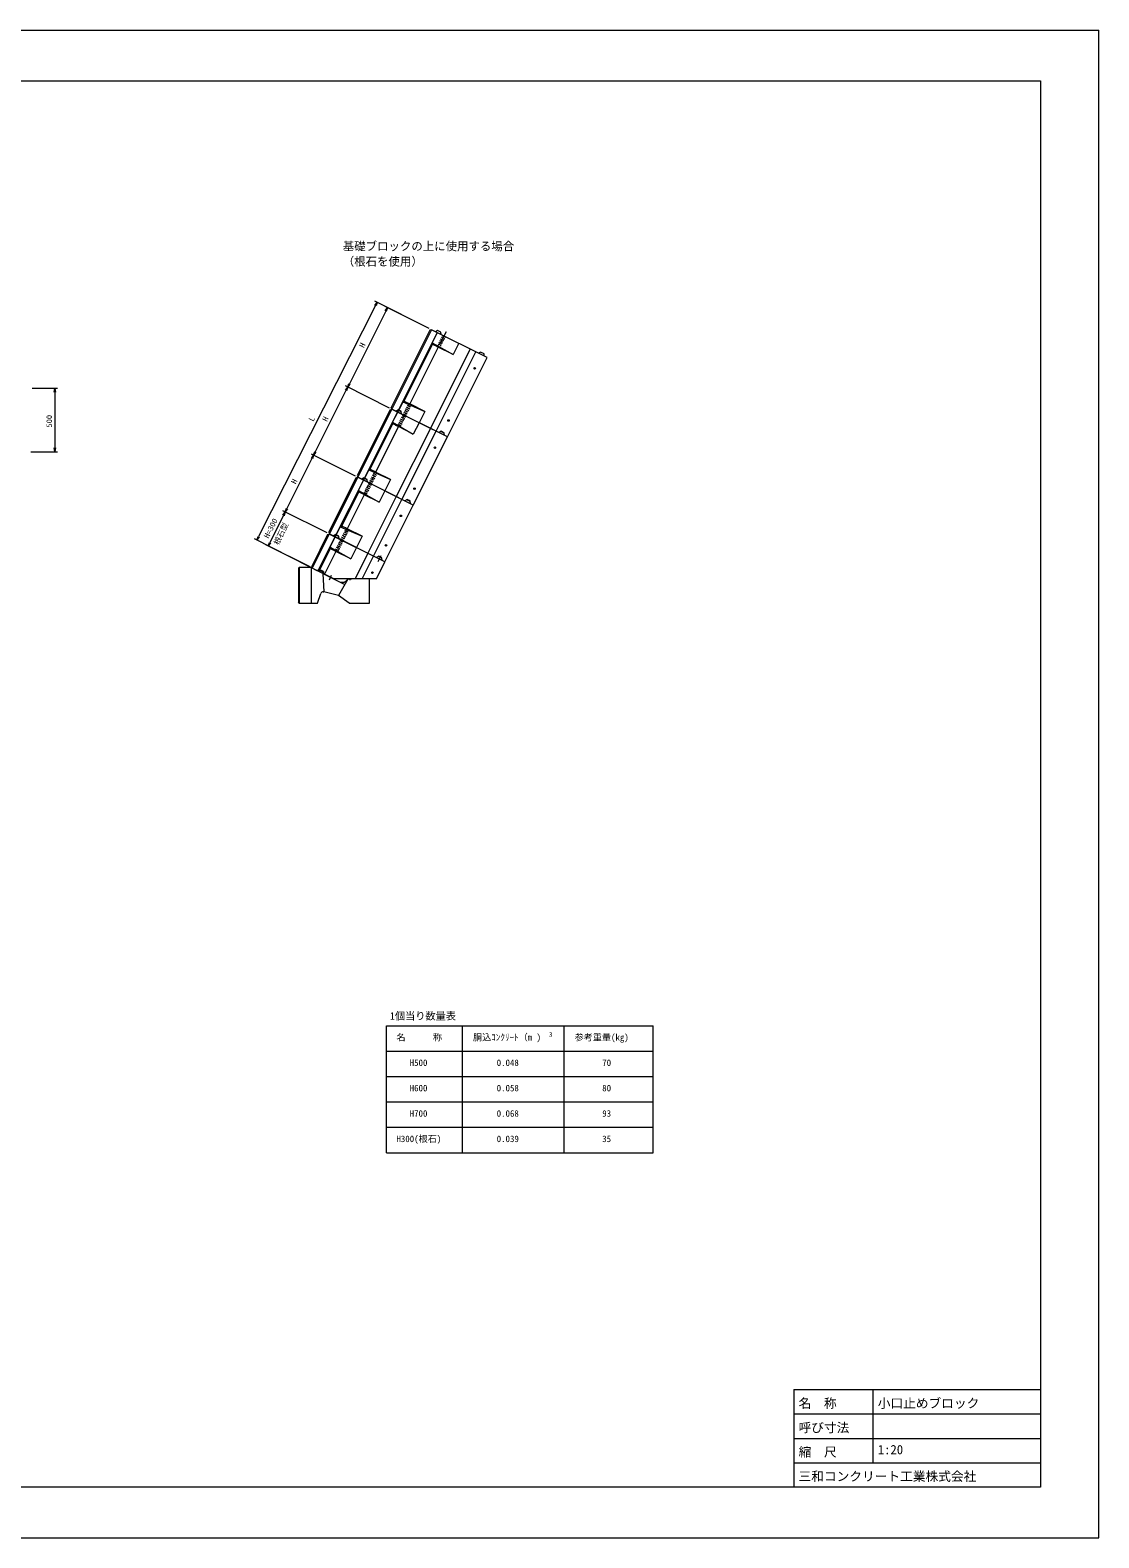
# Model space of a CAD drawing. Units: millimetres, scale not verified. Extents: x 0 to 84100, y 0 to 59400.
# Drawn here: x 42007 to 84100, y 0 to 59400 of the extents above; entities that cross this region are included whole.
import ezdxf
from ezdxf.enums import TextEntityAlignment as Align

# ---------------------------------------------------------------- set-up
doc = ezdxf.new("R2010")
doc.units = ezdxf.units.MM
doc.header["$LTSCALE"] = 100
for name, pattern in [('CHAIN', [18.5, 12, -1.5, 3.5, -1.5]), ('DASHED_SPACED', [12, 6, -6]), ('USER1', [0.75, 0.5, -0.25])]:
    doc.linetypes.add(name, pattern=pattern)
for name, color, linetype, lineweight in [('D-MTR-FRAM（材料表図枠）', 2, 'Continuous', 18), ('D-STR-DIM（寸法）', 7, 'Continuous', 18), ('D-STR-STR2（構造物）', 7, 'Continuous', 18), ('D-STR（構造物外形線）', 1, 'Continuous', 18), ('D-TTL(外枠）', 2, 'Continuous', 18), ('DEFPOINTS_2', 8, 'Continuous', 18)]:
    doc.layers.add(name, color=color, linetype=linetype, lineweight=lineweight)
for name, color, linetype in [('D-MTR-TXT(文字列）', 7, 'Continuous'), ('D-MTR（材料表タイトル）', 7, 'Continuous'), ('D-STR-TXT（文字）', 7, 'Continuous'), ('D-TTL-TXT（文字）', 7, 'Continuous')]:
    doc.layers.add(name, color=color, linetype=linetype)
doc.styles.add('ＭＳ ゴシック', font='')
doc.styles.get('ＭＳ ゴシック').set_extended_font_data('MS Gothic')

msp = doc.modelspace()

# ---------------------------------------------------------------- linework, layer by layer
at = {"layer": 'D-MTR-FRAM（材料表図枠）'}
for p, q in [((56041.8, 20173.9), (66541.8, 20173.9)), ((56041.8, 15173.9), (56041.8, 20173.9)), ((59041.8, 15173.9), (59041.8, 20173.9)), ((63041.8, 15173.9), (63041.8, 20173.9)), ((66541.8, 15173.9), (66541.8, 20173.9)), ((56041.8, 19173.9), (66541.8, 19173.9)), ((56041.8, 18173.9), (66541.8, 18173.9)), ((56041.8, 17173.9), (66541.8, 17173.9)), ((56041.8, 16173.9), (66541.8, 16173.9)), ((56041.8, 15173.9), (66541.8, 15173.9))]:
    msp.add_line(p, q, dxfattribs=at)
at = {"layer": 'D-STR-DIM（寸法）'}
for p, q in [((57725.7, 47643.9), (55587.8, 48725.6)), ((55609.3, 48546.6), (51004.3, 39445.2)), ((56011.8, 48332.6), (54580.7, 45470.5)), ((55587, 48557.9), (55677, 48680.5)), ((55677, 48680.5), (55609.3, 48546.6)), ((55677, 48680.5), (55631.6, 48535.4)), ((57725.5, 47643.5), (55989.5, 48511.5)), ((55989.5, 48343.8), (56078.9, 48466.8)), ((56078.9, 48466.8), (56011.8, 48332.6)), ((56078.9, 48466.8), (56034.2, 48321.4)), ((42082.3, 45290), (43082.3, 45290)), ((42957.3, 45140), (42982.3, 45290)), ((42982.3, 45290), (43007.3, 45140)), ((42982.3, 45290), (42982.3, 45140)), ((54446.6, 45202.1), (53239.1, 42787.2)), ((56160.3, 44513), (54424.2, 45381)), ((56160.3, 44513), (54424.2, 45381)), ((54424.2, 45213.3), (54513.7, 45336.3)), ((54513.7, 45336.3), (54446.6, 45202.1)), ((54513.7, 45336.3), (54468.9, 45191)), ((54513.7, 45336.3), (54558.4, 45481.6)), ((54513.7, 45336.3), (54580.7, 45470.5)), ((54603.1, 45459.3), (54513.7, 45336.3)), ((42982.3, 45140), (42982.3, 42940)), ((42032.3, 42790), (43082.3, 42790)), ((42982.3, 42790), (42957.3, 42940)), ((43007.3, 42940), (42982.3, 42790)), ((42982.3, 42790), (42982.3, 42940)), ((53172, 42653), (53216.7, 42798.4)), ((53172, 42653), (53239.1, 42787.2)), ((53261.5, 42776), (53172, 42653)), ((53104.9, 42518.9), (52121.1, 40551.1)), ((54818.6, 41829.7), (53082.6, 42697.7)), ((54818.6, 41829.7), (53082.6, 42697.7)), ((53082.6, 42530), (53172, 42653)), ((53172, 42653), (53104.9, 42518.9)), ((53172, 42653), (53127.3, 42507.7)), ((53700.6, 39593.6), (51964.5, 40461.7)), ((53700.6, 39593.7), (51964.5, 40461.7)), ((51964.5, 40294), (52054, 40416.9)), ((52054, 40416.9), (51986.9, 40282.8)), ((52054, 40416.9), (52009.3, 40271.6)), ((52054, 40416.9), (52098.7, 40562.3)), ((52054, 40416.9), (52121.1, 40551.1)), ((52143.4, 40539.9), (52054, 40416.9)), ((51986.9, 40282.8), (51450.3, 39209.5)), ((52985.3, 38274.8), (50847.4, 39356.5)), ((50936.6, 39311.4), (50982, 39456.5)), ((50936.6, 39311.4), (51004.3, 39445.2)), ((51026.6, 39433.9), (50936.6, 39311.4)), ((51383.2, 39075.3), (51427.9, 39220.6)), ((51383.2, 39075.3), (51450.3, 39209.5)), ((53029.8, 38252), (51293.7, 39120)), ((51472.6, 39198.3), (51383.2, 39075.3))]:
    msp.add_line(p, q, dxfattribs=at)
at = {"layer": 'D-STR-STR2（構造物）'}
for p, q in [((52604.5, 38229.6), (52574.5, 38199.6)), ((52574.5, 38199.6), (52574.5, 36859.6)), ((53074.5, 38229.6), (52604.5, 38229.6)), ((52604.5, 38229.6), (52604.5, 36829.6)), ((53074.5, 38229.6), (53299.5, 38117.1)), ((53074.5, 38229.6), (53074.5, 36829.6)), ((53299.5, 38117.1), (53424.5, 38117.1)), ((53424.5, 38117.1), (53534.5, 38062.1)), ((53534.5, 38062.1), (53537.7, 37998)), ((53537.7, 37998), (54190.7, 37671.5)), ((53537.7, 37998), (53574.5, 37269.6)), ((54519.1, 37770.2), (54149.5, 37129.6)), ((54190.7, 37671.5), (54401.4, 37566.2)), ((54524.5, 37779.6), (54519.1, 37770.2)), ((55374.5, 37779.6), (54524.2, 37779.6)), ((54584.5, 37749.6), (54574.5, 37779.6)), ((54624.5, 37749.6), (54584.5, 37749.6)), ((54634.5, 37779.6), (54624.5, 37749.6)), ((55374.5, 36829.6), (55374.5, 37779.6)), ((52604.5, 36829.6), (52574.5, 36859.6)), ((52604.5, 36829.6), (53324.5, 36829.6)), ((53324.5, 36829.6), (53460.6, 37203.8)), ((53554.5, 37269.6), (53574.5, 37269.6)), ((54149.5, 37129.6), (53574.5, 37269.6)), ((54574.5, 36829.6), (54149.5, 37129.6)), ((54574.5, 36829.6), (55374.5, 36829.6))]:
    msp.add_line(p, q, dxfattribs=at)
for centre, radius, start, end in [((54302.5, 37895.1), 250, 243.43494, 330.01836), ((53554.5, 37169.6), 100, 90, 160.01689)]:
    msp.add_arc(centre, radius, start, end, dxfattribs=at)
at = {"layer": 'D-STR（構造物外形線）'}
for p, q in [((57747.9, 47576.4), (56227.3, 44535.4)), ((57815, 47598.8), (56249.7, 44468.3)), ((57815, 47598.8), (57747.9, 47576.4)), ((60006.3, 46503.1), (57815, 47598.8)), ((58049.7, 47565.2), (57971.5, 47520.5)), ((58183.9, 47498.2), (58049.7, 47565.2)), ((58038.6, 47487), (56473.3, 44356.5)), ((57855.2, 47030.8), (56728.3, 44776.9)), ((57846.6, 47079.8), (58047.9, 47482.3)), ((57846.6, 47079.8), (57855.2, 47030.8)), ((57846.6, 47079.8), (58664.7, 46614.9)), ((57858.5, 47027.4), (57855.2, 47030.8)), ((57867, 47021.4), (57858.5, 47027.4)), ((57880.4, 47013.1), (57867, 47021.4)), ((57898.4, 47002.6), (57880.4, 47013.1)), ((57920.7, 46990.1), (57898.4, 47002.6)), ((57946.6, 46976), (57920.7, 46990.1)), ((57975.6, 46960.6), (57946.6, 46976)), ((58007.1, 46944.2), (57975.6, 46960.6)), ((58040.2, 46927.3), (58007.1, 46944.2)), ((58074.2, 46910.2), (58040.2, 46927.3)), ((58195.1, 47408.7), (58183.9, 47498.2)), ((58888.3, 47062.1), (58664.7, 46614.9)), ((58074.2, 46910.2), (56956.1, 44674.1)), ((59335.5, 46838.5), (57770.2, 43708)), ((57993.8, 43596.2), (59559.1, 46726.7)), ((58664.7, 46614.9), (58074.2, 46910.2)), ((58441.1, 43372.6), (60006.3, 46503.1)), ((59749.2, 46715.5), (59670.9, 46670.8)), ((59883.3, 46648.4), (59749.2, 46715.5)), ((59894.5, 46559), (59883.3, 46648.4)), ((56683.9, 44754.3), (56482.6, 44351.8)), ((56683.9, 44754.3), (56728.3, 44776.9)), ((56683.9, 44754.3), (57546.6, 44378.8)), ((56733, 44776.3), (56728.3, 44776.9)), ((56742.8, 44773.1), (56733, 44776.3)), ((56757.5, 44767.3), (56742.8, 44773.1)), ((56776.7, 44759.2), (56757.5, 44767.3)), ((56800, 44748.9), (56776.7, 44759.2)), ((56826.9, 44736.6), (56800, 44748.9)), ((56856.6, 44722.6), (56826.9, 44736.6)), ((56888.6, 44707.3), (56856.6, 44722.6)), ((56922, 44691), (56888.6, 44707.3)), ((56956.1, 44674.1), (56922, 44691)), ((57546.6, 44378.8), (56956.1, 44674.1)), ((56182.6, 44445.9), (54885.7, 41852.1)), ((56249.7, 44468.3), (54908.1, 41785)), ((56473.3, 44356.5), (55131.7, 41673.2)), ((56182.6, 44445.9), (56249.7, 44468.3)), ((56249.7, 44468.3), (56227.3, 44535.4)), ((58441.1, 43372.6), (56249.7, 44468.3)), ((58441.1, 43372.6), (56249.7, 44468.3)), ((56281.4, 43949.3), (56482.6, 44351.8)), ((58441.1, 43372.6), (56294.4, 44445.9)), ((58441.1, 43372.6), (56294.4, 44445.9)), ((56484.5, 44434.7), (56406.2, 44390)), ((56618.7, 44367.7), (56484.5, 44434.7)), ((56629.8, 44278.2), (56618.7, 44367.7)), ((57546.6, 44378.8), (57323, 43931.6)), ((56290, 43900.3), (55386.6, 42093.6)), ((56508.9, 43779.7), (55614.5, 41990.8)), ((56281.4, 43949.3), (56290, 43900.3)), ((56281.4, 43949.3), (57099.4, 43484.4)), ((56293.3, 43896.9), (56290, 43900.3)), ((56301.7, 43890.9), (56293.3, 43896.9)), ((56315.1, 43882.6), (56301.7, 43890.9)), ((56333.2, 43872.1), (56315.1, 43882.6)), ((56355.4, 43859.6), (56333.2, 43872.1)), ((56381.4, 43845.5), (56355.4, 43859.6)), ((56410.4, 43830.1), (56381.4, 43845.5)), ((56441.8, 43813.8), (56410.4, 43830.1)), ((57770.2, 43708), (56428.6, 41024.7)), ((56474.9, 43796.8), (56441.8, 43813.8)), ((56508.9, 43779.7), (56474.9, 43796.8)), ((57099.4, 43484.4), (56508.9, 43779.7)), ((56652.2, 40912.9), (57993.8, 43596.2)), ((57323, 43931.6), (57099.4, 43484.4)), ((57099.4, 40689.3), (58441.1, 43372.6)), ((58183.9, 43585), (58105.6, 43540.3)), ((58318.1, 43517.9), (58183.9, 43585)), ((58329.3, 43428.5), (58318.1, 43517.9)), ((54841, 41762.6), (53767.7, 39616)), ((54908.1, 41785), (53790, 39548.9)), ((55131.7, 41673.2), (54013.6, 39437.1)), ((54841, 41762.6), (54908.1, 41785)), ((54885.7, 41852.1), (54908.1, 41785)), ((57099.4, 40689.3), (54908.1, 41785)), ((54939.7, 41266), (55141, 41668.5)), ((57099.4, 40689.3), (54952.8, 41762.6)), ((55142.9, 41751.5), (55064.6, 41706.7)), ((55342.2, 42071), (55141, 41668.5)), ((55277, 41684.4), (55142.9, 41751.5)), ((55288.2, 41594.9), (55277, 41684.4)), ((55342.2, 42071), (55386.6, 42093.6)), ((55342.2, 42071), (56205, 41695.6)), ((55391.3, 42093), (55386.6, 42093.6)), ((55401.2, 42089.8), (55391.3, 42093)), ((55415.9, 42084.1), (55401.2, 42089.8)), ((55435.1, 42075.9), (55415.9, 42084.1)), ((55458.4, 42065.6), (55435.1, 42075.9)), ((55485.2, 42053.3), (55458.4, 42065.6)), ((55515, 42039.3), (55485.2, 42053.3)), ((55546.9, 42024), (55515, 42039.3)), ((55580.4, 42007.7), (55546.9, 42024)), ((55614.5, 41990.8), (55580.4, 42007.7)), ((56205, 41695.6), (55614.5, 41990.8)), ((56205, 41695.6), (55981.4, 41248.3)), ((54948.3, 41217), (54268.6, 39857.5)), ((55167.3, 41096.4), (54496.5, 39754.7)), ((54939.7, 41266), (55757.8, 40801.1)), ((54939.7, 41266), (54948.3, 41217)), ((54951.6, 41213.6), (54948.3, 41217)), ((54960.1, 41207.6), (54951.6, 41213.6)), ((54973.5, 41199.3), (54960.1, 41207.6)), ((54991.5, 41188.8), (54973.5, 41199.3)), ((55013.8, 41176.4), (54991.5, 41188.8)), ((55039.7, 41162.3), (55013.8, 41176.4)), ((55068.7, 41146.8), (55039.7, 41162.3)), ((55100.2, 41130.5), (55068.7, 41146.8)), ((55133.3, 41113.5), (55100.2, 41130.5)), ((55167.3, 41096.4), (55133.3, 41113.5)), ((55757.8, 40801.1), (55167.3, 41096.4)), ((56428.6, 41024.7), (55310.6, 38788.7)), ((55981.4, 41248.3), (55757.8, 40801.1)), ((55534.2, 38676.9), (56652.2, 40912.9)), ((55981.4, 38453.3), (57099.4, 40689.3)), ((56842.3, 40901.7), (56764, 40857)), ((56976.4, 40834.7), (56842.3, 40901.7)), ((56987.6, 40745.2), (56976.4, 40834.7)), ((54224.2, 39835), (54023, 39432.5)), ((54224.2, 39835), (54268.6, 39857.5)), ((54224.2, 39835), (55087, 39459.5)), ((54273.3, 39856.9), (54268.6, 39857.5)), ((54283.1, 39853.7), (54273.3, 39856.9)), ((54297.8, 39848), (54283.1, 39853.7)), ((54317.1, 39839.9), (54297.8, 39848)), ((54340.4, 39829.5), (54317.1, 39839.9)), ((54367.2, 39817.2), (54340.4, 39829.5)), ((54397, 39803.3), (54367.2, 39817.2)), ((54428.9, 39788), (54397, 39803.3)), ((53723, 39526.6), (53096.9, 38274.4)), ((53790, 39548.9), (53119.2, 38207.3)), ((54013.6, 39437.1), (53342.8, 38095.5)), ((53723, 39526.6), (53790, 39548.9)), ((53767.7, 39616), (53790, 39548.9)), ((55981.4, 38453.3), (53790, 39548.9)), ((55981.4, 38453.3), (53790, 39548.9)), ((53821.7, 39030), (54023, 39432.5)), ((55981.4, 38453.3), (53834.8, 39526.6)), ((54024.8, 39515.4), (53946.6, 39470.7)), ((54159, 39448.3), (54024.8, 39515.4)), ((54170.2, 39358.9), (54159, 39448.3)), ((54462.3, 39771.6), (54428.9, 39788)), ((54496.5, 39754.7), (54462.3, 39771.6)), ((55087, 39459.5), (54496.5, 39754.7)), ((55087, 39459.5), (54863.3, 39012.3)), ((53830.3, 38980.9), (53378.6, 38077.6)), ((54049.2, 38860.3), (53602, 37965.9)), ((53821.7, 39030), (53830.3, 38980.9)), ((53821.7, 39030), (54639.7, 38565.1)), ((53833.6, 38977.5), (53830.3, 38980.9)), ((53842.1, 38971.6), (53833.6, 38977.5)), ((53855.5, 38963.3), (53842.1, 38971.6)), ((53873.5, 38952.7), (53855.5, 38963.3)), ((53895.7, 38940.3), (53873.5, 38952.7)), ((53921.7, 38926.2), (53895.7, 38940.3)), ((53950.7, 38910.8), (53921.7, 38926.2)), ((53982.1, 38894.4), (53950.7, 38910.8)), ((54015.2, 38877.5), (53982.1, 38894.4)), ((54049.2, 38860.3), (54015.2, 38877.5)), ((54639.7, 38565.1), (54049.2, 38860.3)), ((54863.3, 39012.3), (54639.7, 38565.1)), ((55310.6, 38788.7), (54806.1, 37779.6)), ((55085.6, 37779.6), (55534.2, 38676.9)), ((55724.2, 38665.7), (55646, 38621)), ((55858.4, 38598.6), (55724.2, 38665.7)), ((53096.9, 38274.4), (53119.2, 38207.3)), ((53974.5, 37779.6), (53119.2, 38207.3)), ((55644.6, 37779.6), (55981.4, 38453.3)), ((55869.6, 38509.2), (55858.4, 38598.6)), ((55644.6, 37779.6), (53974.5, 37779.6))]:
    msp.add_line(p, q, dxfattribs=at)
at = {"layer": 'D-STR（構造物外形線）', "linetype": 'USER1'}
for p, q in [((58262.2, 47375.2), (58038.6, 46928)), ((58351.6, 47330.4), (58128, 46883.2)), ((56920.5, 44691.7), (56473.3, 43797.5)), ((56965.2, 44669.5), (56518, 43775.1)), ((57010, 44647.2), (56562.8, 43752.7)), ((55578.8, 42008.5), (55131.7, 41114.2)), ((55623.6, 41986.2), (55176.4, 41091.8)), ((55668.3, 41963.9), (55221.1, 41069.5)), ((54460.8, 39772.4), (54013.6, 38878.1)), ((54505.6, 39750.2), (54058.4, 38855.7)), ((54550.3, 39727.8), (54103.1, 38833.4))]:
    msp.add_line(p, q, dxfattribs=at)
at = {"layer": 'D-STR（構造物外形線）', "linetype": 'DASHED_SPACED'}
for p, q in [((58390.3, 47519.6), (58083.3, 46905.6)), ((56497.9, 44444.8), (56404, 44391.1)), ((56618.7, 44384.4), (56497.9, 44444.8)), ((56632.1, 44277.1), (56618.7, 44384.4)), ((58197.3, 43595.1), (58103.4, 43541.4)), ((58318.1, 43534.7), (58197.3, 43595.1)), ((58331.5, 43427.4), (58318.1, 43534.7)), ((55156.3, 41761.5), (55062.4, 41707.9)), ((55277, 41701.1), (55156.3, 41761.5)), ((55290.4, 41593.8), (55277, 41701.1)), ((56855.7, 40911.8), (56761.8, 40858.1)), ((56976.4, 40851.4), (56855.7, 40911.8)), ((56989.8, 40744.1), (56976.4, 40851.4)), ((54038.2, 39525.4), (53944.3, 39471.8)), ((54159, 39465.1), (54038.2, 39525.4)), ((54172.4, 39357.7), (54159, 39465.1)), ((55737.6, 38675.7), (55643.7, 38622.1)), ((55858.4, 38615.4), (55737.6, 38675.7)), ((55871.8, 38508), (55858.4, 38615.4)), ((53480.4, 38117.1), (53299.5, 38117.1)), ((53558.7, 38078), (53480.4, 38117.1)), ((53558.7, 38078), (53563.4, 37985.2)), ((53791.1, 37741.8), (53882.7, 37924.9))]:
    msp.add_line(p, q, dxfattribs=at)
at = {"layer": 'D-STR（構造物外形線）', "linetype": 'CHAIN'}
msp.add_line((55717.4, 38461.9), (55838.7, 38704.6), dxfattribs=at)
at = {"layer": 'D-STR（構造物外形線）'}
for centre in [(59514.4, 46078.2), (58485.8, 44021.1), (57949.1, 42947.8), (57144.1, 41337.8), (56607.5, 40264.5), (56026.1, 39101.7), (55489.4, 38028.4)]:
    msp.add_circle(centre, 30, dxfattribs=at)
at = {"layer": 'D-TTL(外枠）'}
for p, q in [((2300, 57400), (81800, 57400)), ((81800, 57400), (81800, 2000)), ((72080, 5840), (81800, 5840)), ((72080, 5840), (72080, 2000)), ((75200, 5840), (75200, 2960)), ((72080, 4880), (81800, 4880)), ((72080, 3920), (81800, 3920)), ((72080, 2960), (81800, 2960)), ((81800, 2000), (2300, 2000))]:
    msp.add_line(p, q, dxfattribs=at)
at = {"layer": 'DEFPOINTS_2'}
for p, q in [((0, 59400), (84100, 59400)), ((84100, 0), (84100, 59400)), ((0, 0), (84100, 0))]:
    msp.add_line(p, q, dxfattribs=at)

# ---------------------------------------------------------------- texts
at = {"layer": 'D-MTR-TXT(文字列）', "style": 'ＭＳ ゴシック'}
for s, height, p in [('名\u3000\u3000\u3000称', 256.6, (56434, 19514.2)), ('胴込ｺﾝｸﾘｰﾄ（m )', 256.6, (59449.9, 19514.2)), ('3', 183.3, (62441, 19689)), ('参考重量(kg)', 256.6, (63449.9, 19514.2)), ('H500', 256.6, (56956.1, 18514.2)), ('0.048', 256.6, (60382.7, 18514.2)), ('70', 256.6, (64540.1, 18514.2)), ('H600', 256.6, (56956.1, 17514.2)), ('0.058', 256.6, (60382.7, 17514.2)), ('80', 256.6, (64540.1, 17514.2)), ('H700', 256.6, (56956.1, 16514.2)), ('0.068', 256.6, (60382.7, 16514.2)), ('93', 256.6, (64540.1, 16514.2)), ('H300(根石)', 256.6, (56434, 15514.2)), ('0.039', 256.6, (60382.7, 15514.2)), ('35', 256.6, (64540.1, 15514.2))]:
    msp.add_text(s, height=height, dxfattribs=at).set_placement(p, align=Align.BOTTOM_LEFT)
at = {"layer": 'D-MTR（材料表タイトル）', "style": 'ＭＳ ゴシック'}
msp.add_text('1個当り数量表', height=293.3, dxfattribs=at).set_placement((56176, 20326.4), align=Align.BOTTOM_LEFT)
at = {"layer": 'D-STR-DIM（寸法）', "style": 'ＭＳ ゴシック'}
for s, rotation, p in [('H', 63.435, (55208.3, 46837.4)), ('500', 90, (42932.3, 43746.8)), ('L', 63.162, (53217.5, 43930.2)), ('H', 63.435, (53754.9, 43930.5)), ('H', 63.435, (52525, 41470.9)), ('H=300', 63.435, (51455.2, 39331.3))]:
    msp.add_text(s, height=219.9, rotation=rotation, dxfattribs=at).set_placement(p, align=Align.BOTTOM_LEFT)
at = {"layer": 'D-STR-TXT（文字）', "style": 'ＭＳ ゴシック'}
msp.add_text('根石型', height=219.9, rotation=64.435, dxfattribs=at).set_placement((51845.9, 39064.6), align=Align.BOTTOM_LEFT)
at = {"layer": 'D-TTL-TXT（文字）', "style": 'ＭＳ ゴシック'}
for s, height, p in [('基礎ブロックの上に使用する場合', 329.9, (54321.8, 50622.7)), ('（根石を使用）', 329.9, (54321.8, 50020.6)), ('名\u3000称', 366.6, (72273.1, 5011.4)), ('小口止めブロック', 366.6, (75393.1, 5011.4)), ('呼び寸法', 366.6, (72273.1, 4051.4)), ('縮\u3000尺', 366.6, (72273.1, 3091.4)), ('1:20', 366.6, (75393.1, 3182.7)), ('三和コンクリート工業株式会社', 366.6, (72273.1, 2131.4))]:
    msp.add_text(s, height=height, dxfattribs=at).set_placement(p, align=Align.BOTTOM_LEFT)

doc.saveas('drawing.dxf')
